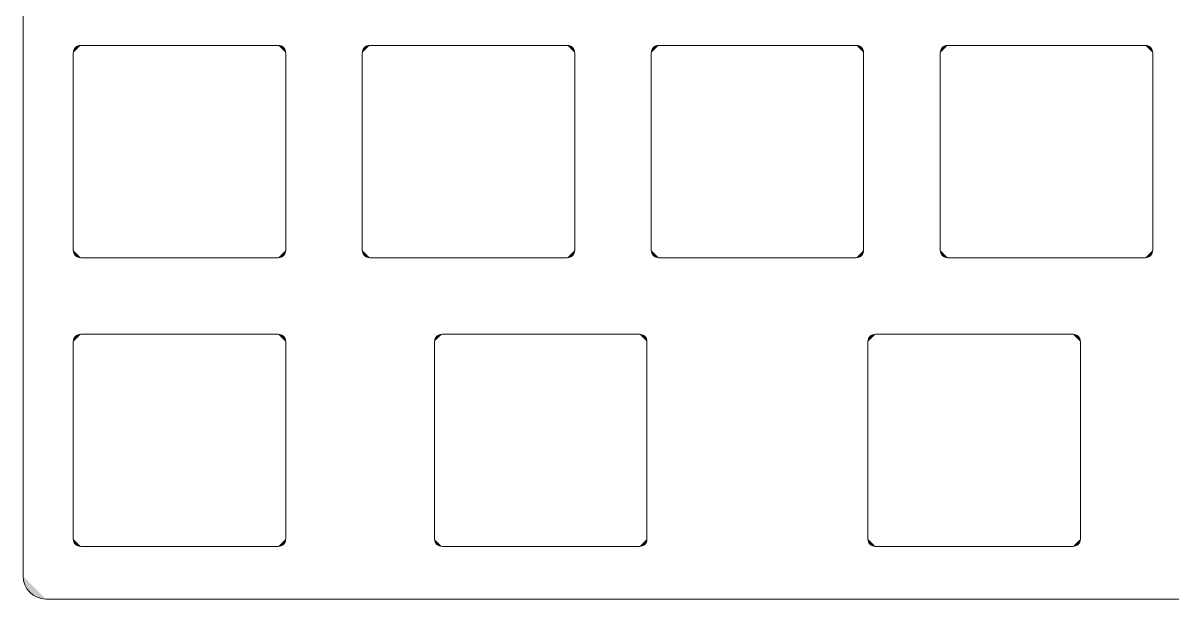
# Model space of a CAD drawing. Extents: x 173 to 988, y 261 to 644.
# Drawn here: x 173.2 to 388.1, y 261.3 to 368.9 of the extents above; entities that cross this region are included whole.
import ezdxf

# ---------------------------------------------------------------- set-up
doc = ezdxf.new("R2010")
doc.units = 0
doc.header["$MEASUREMENT"] = 0
doc.layers.add('Layer 1', color=7, linetype='Continuous', lineweight=0)

# ---------------------------------------------------------------- blocks, each defined once
blk = doc.blocks.new('Block_1')
at = {"layer": 'Layer 1', "true_color": 0x2f2d31, "transparency": 33554687}
h = blk.add_hatch(color=250, dxfattribs=at)
h.dxf.hatch_style = 2
edge = h.paths.add_edge_path()
edge.add_spline(control_points=[(238.06, 364.76), (238.06, 364.76), (274.91, 364.76), (274.91, 364.76)], knot_values=[0, 0, 0, 0, 1, 1, 1, 1], degree=3, periodic=0)
edge.add_line((274.91, 364.76), (238.06, 364.76))
h = blk.add_hatch(color=250, dxfattribs=at)
h.dxf.hatch_style = 2
edge = h.paths.add_edge_path()
edge.add_spline(control_points=[(290.64, 363.34), (290.64, 364.19), (291.21, 364.76), (292.06, 364.76)], knot_values=[0, 0, 0, 0, 1, 1, 1, 1], degree=3, periodic=0)
edge.add_line((292.06, 364.76), (290.64, 363.34))
h = blk.add_hatch(color=250, dxfattribs=at)
h.dxf.hatch_style = 2
edge = h.paths.add_edge_path()
edge.add_spline(control_points=[(344.63, 363.34), (344.63, 364.19), (345.2, 364.76), (346.05, 364.76)], knot_values=[0, 0, 0, 0, 1, 1, 1, 1], degree=3, periodic=0)
edge.add_line((346.05, 364.76), (344.63, 363.34))
h = blk.add_hatch(color=250, dxfattribs=at)
h.dxf.hatch_style = 2
edge = h.paths.add_edge_path()
edge.add_spline(control_points=[(328.91, 325.07), (328.91, 325.07), (292.06, 325.07), (292.06, 325.07)], knot_values=[0, 0, 0, 0, 1, 1, 1, 1], degree=3, periodic=0)
edge.add_line((292.06, 325.07), (328.91, 325.07))
h = blk.add_hatch(color=250, dxfattribs=at)
h.dxf.hatch_style = 2
edge = h.paths.add_edge_path()
edge.add_spline(control_points=[(382.9, 325.07), (382.9, 325.07), (346.05, 325.07), (346.05, 325.07)], knot_values=[0, 0, 0, 0, 1, 1, 1, 1], degree=3, periodic=0)
edge.add_line((346.05, 325.07), (382.9, 325.07))
h = blk.add_hatch(color=250, dxfattribs=at)
h.dxf.hatch_style = 2
edge = h.paths.add_edge_path()
edge.add_spline(control_points=[(384.32, 326.49), (384.32, 325.64), (383.75, 325.07), (382.9, 325.07)], knot_values=[0, 0, 0, 0, 1, 1, 1, 1], degree=3, periodic=0)
edge.add_line((382.9, 325.07), (384.32, 326.49))
h = blk.add_hatch(color=250, dxfattribs=at)
h.dxf.hatch_style = 2
edge = h.paths.add_edge_path()
edge.add_spline(control_points=[(332.55, 310.76), (332.55, 310.76), (369.4, 310.76), (369.4, 310.76)], knot_values=[0, 0, 0, 0, 1, 1, 1, 1], degree=3, periodic=0)
edge.add_line((369.4, 310.76), (332.55, 310.76))
h = blk.add_hatch(color=250, dxfattribs=at)
h.dxf.hatch_style = 2
edge = h.paths.add_edge_path()
edge.add_spline(control_points=[(331.13, 272.49), (331.13, 272.49), (331.13, 309.35), (331.13, 309.35)], knot_values=[0, 0, 0, 0, 1, 1, 1, 1], degree=3, periodic=0)
edge.add_line((331.13, 309.35), (331.13, 272.49))
h = blk.add_hatch(color=250, dxfattribs=at)
h.dxf.hatch_style = 2
edge = h.paths.add_edge_path()
edge.add_spline(control_points=[(220.92, 271.08), (220.92, 271.08), (184.07, 271.08), (184.07, 271.08)], knot_values=[0, 0, 0, 0, 1, 1, 1, 1], degree=3, periodic=0)
edge.add_line((184.07, 271.08), (220.92, 271.08))
at = {"layer": 'Layer 1', "color": 250, "lineweight": 5, "true_color": 0x2f2d31}
for points in [[(238.06, 364.76), (238.06, 364.76), (274.91, 364.76), (274.91, 364.76)], [(290.64, 363.34), (290.64, 364.19), (291.21, 364.76), (292.06, 364.76)], [(344.63, 363.34), (344.63, 364.19), (345.2, 364.76), (346.05, 364.76)], [(328.91, 325.07), (328.91, 325.07), (292.06, 325.07), (292.06, 325.07)], [(382.9, 325.07), (382.9, 325.07), (346.05, 325.07), (346.05, 325.07)], [(384.32, 326.49), (384.32, 325.64), (383.75, 325.07), (382.9, 325.07)], [(332.55, 310.76), (332.55, 310.76), (369.4, 310.76), (369.4, 310.76)], [(331.13, 272.49), (331.13, 272.49), (331.13, 309.35), (331.13, 309.35)], [(220.92, 271.08), (220.92, 271.08), (184.07, 271.08), (184.07, 271.08)]]:
    blk.add_open_spline(points, degree=3, dxfattribs=at)
blk = doc.blocks.new('Block_2')
at = {"layer": 'Layer 1', "true_color": 0x2f2d31, "transparency": 33554687}
h = blk.add_hatch(color=250, dxfattribs=at)
h.dxf.hatch_style = 2
edge = h.paths.add_edge_path()
edge.add_spline(control_points=[(236.65, 363.34), (236.65, 364.19), (237.21, 364.76), (238.06, 364.76)], knot_values=[0, 0, 0, 0, 1, 1, 1, 1], degree=3, periodic=0)
edge.add_line((238.06, 364.76), (236.65, 363.34))
h = blk.add_hatch(color=250, dxfattribs=at)
h.dxf.hatch_style = 2
edge = h.paths.add_edge_path()
edge.add_spline(control_points=[(274.91, 364.76), (275.76, 364.76), (276.33, 364.19), (276.33, 363.34)], knot_values=[0, 0, 0, 0, 1, 1, 1, 1], degree=3, periodic=0)
edge.add_line((276.33, 363.34), (274.91, 364.76))
h = blk.add_hatch(color=250, dxfattribs=at)
h.dxf.hatch_style = 2
edge = h.paths.add_edge_path()
edge.add_spline(control_points=[(328.91, 364.76), (329.76, 364.76), (330.32, 364.19), (330.32, 363.34)], knot_values=[0, 0, 0, 0, 1, 1, 1, 1], degree=3, periodic=0)
edge.add_line((330.32, 363.34), (328.91, 364.76))
h = blk.add_hatch(color=250, dxfattribs=at)
h.dxf.hatch_style = 2
edge = h.paths.add_edge_path()
edge.add_spline(control_points=[(330.32, 363.34), (330.32, 363.34), (330.32, 326.49), (330.32, 326.49)], knot_values=[0, 0, 0, 0, 1, 1, 1, 1], degree=3, periodic=0)
edge.add_line((330.32, 326.49), (330.32, 363.34))
h = blk.add_hatch(color=250, dxfattribs=at)
h.dxf.hatch_style = 2
edge = h.paths.add_edge_path()
edge.add_spline(control_points=[(344.63, 326.49), (344.63, 326.49), (344.63, 363.34), (344.63, 363.34)], knot_values=[0, 0, 0, 0, 1, 1, 1, 1], degree=3, periodic=0)
edge.add_line((344.63, 363.34), (344.63, 326.49))
h = blk.add_hatch(color=250, dxfattribs=at)
h.dxf.hatch_style = 2
edge = h.paths.add_edge_path()
edge.add_spline(control_points=[(184.07, 325.07), (183.22, 325.07), (182.65, 325.64), (182.65, 326.49)], knot_values=[0, 0, 0, 0, 1, 1, 1, 1], degree=3, periodic=0)
edge.add_line((182.65, 326.49), (184.07, 325.07))
h = blk.add_hatch(color=250, dxfattribs=at)
h.dxf.hatch_style = 2
edge = h.paths.add_edge_path()
edge.add_spline(control_points=[(274.91, 325.07), (274.91, 325.07), (238.06, 325.07), (238.06, 325.07)], knot_values=[0, 0, 0, 0, 1, 1, 1, 1], degree=3, periodic=0)
edge.add_line((238.06, 325.07), (274.91, 325.07))
h = blk.add_hatch(color=250, dxfattribs=at)
h.dxf.hatch_style = 2
edge = h.paths.add_edge_path()
edge.add_spline(control_points=[(276.33, 326.49), (276.33, 325.64), (275.76, 325.07), (274.91, 325.07)], knot_values=[0, 0, 0, 0, 1, 1, 1, 1], degree=3, periodic=0)
edge.add_line((274.91, 325.07), (276.33, 326.49))
h = blk.add_hatch(color=250, dxfattribs=at)
h.dxf.hatch_style = 2
edge = h.paths.add_edge_path()
edge.add_spline(control_points=[(220.92, 310.76), (221.77, 310.76), (222.34, 310.2), (222.34, 309.35)], knot_values=[0, 0, 0, 0, 1, 1, 1, 1], degree=3, periodic=0)
edge.add_line((222.34, 309.35), (220.92, 310.76))
h = blk.add_hatch(color=250, dxfattribs=at)
h.dxf.hatch_style = 2
edge = h.paths.add_edge_path()
edge.add_spline(control_points=[(250.14, 309.35), (250.14, 310.2), (250.71, 310.76), (251.56, 310.76)], knot_values=[0, 0, 0, 0, 1, 1, 1, 1], degree=3, periodic=0)
edge.add_line((251.56, 310.76), (250.14, 309.35))
h = blk.add_hatch(color=250, dxfattribs=at)
h.dxf.hatch_style = 2
edge = h.paths.add_edge_path()
edge.add_spline(control_points=[(251.56, 310.76), (251.56, 310.76), (288.41, 310.76), (288.41, 310.76)], knot_values=[0, 0, 0, 0, 1, 1, 1, 1], degree=3, periodic=0)
edge.add_line((288.41, 310.76), (251.56, 310.76))
at = {"layer": 'Layer 1', "color": 250, "lineweight": 5, "true_color": 0x2f2d31}
for points in [[(236.65, 363.34), (236.65, 364.19), (237.21, 364.76), (238.06, 364.76)], [(274.91, 364.76), (275.76, 364.76), (276.33, 364.19), (276.33, 363.34)], [(328.91, 364.76), (329.76, 364.76), (330.32, 364.19), (330.32, 363.34)], [(330.32, 363.34), (330.32, 363.34), (330.32, 326.49), (330.32, 326.49)], [(344.63, 326.49), (344.63, 326.49), (344.63, 363.34), (344.63, 363.34)], [(184.07, 325.07), (183.22, 325.07), (182.65, 325.64), (182.65, 326.49)], [(274.91, 325.07), (274.91, 325.07), (238.06, 325.07), (238.06, 325.07)], [(276.33, 326.49), (276.33, 325.64), (275.76, 325.07), (274.91, 325.07)], [(220.92, 310.76), (221.77, 310.76), (222.34, 310.2), (222.34, 309.35)], [(250.14, 309.35), (250.14, 310.2), (250.71, 310.76), (251.56, 310.76)], [(251.56, 310.76), (251.56, 310.76), (288.41, 310.76), (288.41, 310.76)]]:
    blk.add_open_spline(points, degree=3, dxfattribs=at)
blk = doc.blocks.new('Block_3')
at = {"layer": 'Layer 1', "true_color": 0x2f2d31, "transparency": 33554687}
h = blk.add_hatch(color=250, dxfattribs=at)
h.dxf.hatch_style = 2
edge = h.paths.add_edge_path()
edge.add_spline(control_points=[(182.65, 363.34), (182.65, 364.19), (183.22, 364.76), (184.07, 364.76)], knot_values=[0, 0, 0, 0, 1, 1, 1, 1], degree=3, periodic=0)
edge.add_line((184.07, 364.76), (182.65, 363.34))
h = blk.add_hatch(color=250, dxfattribs=at)
h.dxf.hatch_style = 2
edge = h.paths.add_edge_path()
edge.add_spline(control_points=[(346.05, 325.07), (345.2, 325.07), (344.63, 325.64), (344.63, 326.49)], knot_values=[0, 0, 0, 0, 1, 1, 1, 1], degree=3, periodic=0)
edge.add_line((344.63, 326.49), (346.05, 325.07))
h = blk.add_hatch(color=250, dxfattribs=at)
h.dxf.hatch_style = 2
edge = h.paths.add_edge_path()
edge.add_spline(control_points=[(289.83, 309.35), (289.83, 309.35), (289.83, 272.49), (289.83, 272.49)], knot_values=[0, 0, 0, 0, 1, 1, 1, 1], degree=3, periodic=0)
edge.add_line((289.83, 272.49), (289.83, 309.35))
at = {"layer": 'Layer 1', "color": 250, "lineweight": 5, "true_color": 0x2f2d31}
for points in [[(182.65, 363.34), (182.65, 364.19), (183.22, 364.76), (184.07, 364.76)], [(346.05, 325.07), (345.2, 325.07), (344.63, 325.64), (344.63, 326.49)], [(289.83, 309.35), (289.83, 309.35), (289.83, 272.49), (289.83, 272.49)]]:
    blk.add_open_spline(points, degree=3, dxfattribs=at)
blk = doc.blocks.new('Block_5')
at = {"layer": 'Layer 1', "true_color": 0x2f2d31, "transparency": 33554687}
h = blk.add_hatch(color=250, dxfattribs=at)
h.dxf.hatch_style = 2
edge = h.paths.add_edge_path()
edge.add_spline(control_points=[(184.07, 364.76), (184.07, 364.76), (220.92, 364.76), (220.92, 364.76)], knot_values=[0, 0, 0, 0, 1, 1, 1, 1], degree=3, periodic=0)
edge.add_line((220.92, 364.76), (184.07, 364.76))
h = blk.add_hatch(color=250, dxfattribs=at)
h.dxf.hatch_style = 2
edge = h.paths.add_edge_path()
edge.add_spline(control_points=[(220.92, 364.76), (221.77, 364.76), (222.34, 364.19), (222.34, 363.34)], knot_values=[0, 0, 0, 0, 1, 1, 1, 1], degree=3, periodic=0)
edge.add_line((222.34, 363.34), (220.92, 364.76))
h = blk.add_hatch(color=250, dxfattribs=at)
h.dxf.hatch_style = 2
edge = h.paths.add_edge_path()
edge.add_spline(control_points=[(382.9, 364.76), (383.75, 364.76), (384.32, 364.19), (384.32, 363.34)], knot_values=[0, 0, 0, 0, 1, 1, 1, 1], degree=3, periodic=0)
edge.add_line((384.32, 363.34), (382.9, 364.76))
h = blk.add_hatch(color=250, dxfattribs=at)
h.dxf.hatch_style = 2
edge = h.paths.add_edge_path()
edge.add_spline(control_points=[(222.34, 326.49), (222.34, 325.64), (221.77, 325.07), (220.92, 325.07)], knot_values=[0, 0, 0, 0, 1, 1, 1, 1], degree=3, periodic=0)
edge.add_line((220.92, 325.07), (222.34, 326.49))
h = blk.add_hatch(color=250, dxfattribs=at)
h.dxf.hatch_style = 2
edge = h.paths.add_edge_path()
edge.add_spline(control_points=[(292.06, 325.07), (291.21, 325.07), (290.64, 325.64), (290.64, 326.49)], knot_values=[0, 0, 0, 0, 1, 1, 1, 1], degree=3, periodic=0)
edge.add_line((290.64, 326.49), (292.06, 325.07))
h = blk.add_hatch(color=250, dxfattribs=at)
h.dxf.hatch_style = 2
edge = h.paths.add_edge_path()
edge.add_spline(control_points=[(184.07, 310.76), (184.07, 310.76), (220.92, 310.76), (220.92, 310.76)], knot_values=[0, 0, 0, 0, 1, 1, 1, 1], degree=3, periodic=0)
edge.add_line((220.92, 310.76), (184.07, 310.76))
h = blk.add_hatch(color=250, dxfattribs=at)
h.dxf.hatch_style = 2
edge = h.paths.add_edge_path()
edge.add_spline(control_points=[(288.41, 310.76), (289.26, 310.76), (289.83, 310.2), (289.83, 309.35)], knot_values=[0, 0, 0, 0, 1, 1, 1, 1], degree=3, periodic=0)
edge.add_line((289.83, 309.35), (288.41, 310.76))
h = blk.add_hatch(color=250, dxfattribs=at)
h.dxf.hatch_style = 2
edge = h.paths.add_edge_path()
edge.add_spline(control_points=[(222.34, 309.35), (222.34, 309.35), (222.34, 272.49), (222.34, 272.49)], knot_values=[0, 0, 0, 0, 1, 1, 1, 1], degree=3, periodic=0)
edge.add_line((222.34, 272.49), (222.34, 309.35))
h = blk.add_hatch(color=250, dxfattribs=at)
h.dxf.hatch_style = 2
edge = h.paths.add_edge_path()
edge.add_spline(control_points=[(250.14, 272.49), (250.14, 272.49), (250.14, 309.35), (250.14, 309.35)], knot_values=[0, 0, 0, 0, 1, 1, 1, 1], degree=3, periodic=0)
edge.add_line((250.14, 309.35), (250.14, 272.49))
h = blk.add_hatch(color=250, dxfattribs=at)
h.dxf.hatch_style = 2
edge = h.paths.add_edge_path()
edge.add_spline(control_points=[(222.34, 272.49), (222.34, 271.64), (221.77, 271.08), (220.92, 271.08)], knot_values=[0, 0, 0, 0, 1, 1, 1, 1], degree=3, periodic=0)
edge.add_line((220.92, 271.08), (222.34, 272.49))
h = blk.add_hatch(color=250, dxfattribs=at)
h.dxf.hatch_style = 2
edge = h.paths.add_edge_path()
edge.add_spline(control_points=[(288.41, 271.08), (288.41, 271.08), (251.56, 271.08), (251.56, 271.08)], knot_values=[0, 0, 0, 0, 1, 1, 1, 1], degree=3, periodic=0)
edge.add_line((251.56, 271.08), (288.41, 271.08))
h = blk.add_hatch(color=250, dxfattribs=at)
h.dxf.hatch_style = 2
edge = h.paths.add_edge_path()
edge.add_spline(control_points=[(369.4, 271.08), (369.4, 271.08), (332.55, 271.08), (332.55, 271.08)], knot_values=[0, 0, 0, 0, 1, 1, 1, 1], degree=3, periodic=0)
edge.add_line((332.55, 271.08), (369.4, 271.08))
h = blk.add_hatch(color=250, dxfattribs=at)
h.dxf.hatch_style = 2
edge = h.paths.add_edge_path()
edge.add_spline(control_points=[(370.82, 272.49), (370.82, 271.64), (370.25, 271.08), (369.4, 271.08)], knot_values=[0, 0, 0, 0, 1, 1, 1, 1], degree=3, periodic=0)
edge.add_line((369.4, 271.08), (370.82, 272.49))
at = {"layer": 'Layer 1', "color": 250, "lineweight": 5, "true_color": 0x2f2d31}
for points in [[(184.07, 364.76), (184.07, 364.76), (220.92, 364.76), (220.92, 364.76)], [(220.92, 364.76), (221.77, 364.76), (222.34, 364.19), (222.34, 363.34)], [(382.9, 364.76), (383.75, 364.76), (384.32, 364.19), (384.32, 363.34)], [(222.34, 326.49), (222.34, 325.64), (221.77, 325.07), (220.92, 325.07)], [(292.06, 325.07), (291.21, 325.07), (290.64, 325.64), (290.64, 326.49)], [(184.07, 310.76), (184.07, 310.76), (220.92, 310.76), (220.92, 310.76)], [(288.41, 310.76), (289.26, 310.76), (289.83, 310.2), (289.83, 309.35)], [(222.34, 309.35), (222.34, 309.35), (222.34, 272.49), (222.34, 272.49)], [(250.14, 272.49), (250.14, 272.49), (250.14, 309.35), (250.14, 309.35)], [(222.34, 272.49), (222.34, 271.64), (221.77, 271.08), (220.92, 271.08)], [(288.41, 271.08), (288.41, 271.08), (251.56, 271.08), (251.56, 271.08)], [(369.4, 271.08), (369.4, 271.08), (332.55, 271.08), (332.55, 271.08)], [(370.82, 272.49), (370.82, 271.64), (370.25, 271.08), (369.4, 271.08)]]:
    blk.add_open_spline(points, degree=3, dxfattribs=at)
blk = doc.blocks.new('Block_6')
at = {"layer": 'Layer 1', "true_color": 0x2f2d31, "transparency": 33554687}
h = blk.add_hatch(color=250, dxfattribs=at)
h.dxf.hatch_style = 2
edge = h.paths.add_edge_path()
edge.add_spline(control_points=[(276.33, 363.34), (276.33, 363.34), (276.33, 326.49), (276.33, 326.49)], knot_values=[0, 0, 0, 0, 1, 1, 1, 1], degree=3, periodic=0)
edge.add_line((276.33, 326.49), (276.33, 363.34))
h = blk.add_hatch(color=250, dxfattribs=at)
h.dxf.hatch_style = 2
edge = h.paths.add_edge_path()
edge.add_spline(control_points=[(220.92, 325.07), (220.92, 325.07), (184.07, 325.07), (184.07, 325.07)], knot_values=[0, 0, 0, 0, 1, 1, 1, 1], degree=3, periodic=0)
edge.add_line((184.07, 325.07), (220.92, 325.07))
h = blk.add_hatch(color=250, dxfattribs=at)
h.dxf.hatch_style = 2
edge = h.paths.add_edge_path()
edge.add_spline(control_points=[(369.4, 310.76), (370.25, 310.76), (370.82, 310.2), (370.82, 309.35)], knot_values=[0, 0, 0, 0, 1, 1, 1, 1], degree=3, periodic=0)
edge.add_line((370.82, 309.35), (369.4, 310.76))
h = blk.add_hatch(color=250, dxfattribs=at)
h.dxf.hatch_style = 2
edge = h.paths.add_edge_path()
edge.add_spline(control_points=[(370.82, 309.35), (370.82, 309.35), (370.82, 272.49), (370.82, 272.49)], knot_values=[0, 0, 0, 0, 1, 1, 1, 1], degree=3, periodic=0)
edge.add_line((370.82, 272.49), (370.82, 309.35))
h = blk.add_hatch(color=250, dxfattribs=at)
h.dxf.hatch_style = 2
edge = h.paths.add_edge_path()
edge.add_spline(control_points=[(184.07, 271.08), (183.22, 271.08), (182.65, 271.64), (182.65, 272.49)], knot_values=[0, 0, 0, 0, 1, 1, 1, 1], degree=3, periodic=0)
edge.add_line((182.65, 272.49), (184.07, 271.08))
at = {"layer": 'Layer 1', "color": 250, "lineweight": 5, "true_color": 0x2f2d31}
for points in [[(276.33, 363.34), (276.33, 363.34), (276.33, 326.49), (276.33, 326.49)], [(220.92, 325.07), (220.92, 325.07), (184.07, 325.07), (184.07, 325.07)], [(369.4, 310.76), (370.25, 310.76), (370.82, 310.2), (370.82, 309.35)], [(370.82, 309.35), (370.82, 309.35), (370.82, 272.49), (370.82, 272.49)], [(184.07, 271.08), (183.22, 271.08), (182.65, 271.64), (182.65, 272.49)]]:
    blk.add_open_spline(points, degree=3, dxfattribs=at)
blk = doc.blocks.new('Block_7')
at = {"layer": 'Layer 1', "true_color": 0x2f2d31, "transparency": 33554687}
h = blk.add_hatch(color=250, dxfattribs=at)
h.dxf.hatch_style = 2
edge = h.paths.add_edge_path()
edge.add_spline(control_points=[(182.65, 326.49), (182.65, 326.49), (182.65, 363.34), (182.65, 363.34)], knot_values=[0, 0, 0, 0, 1, 1, 1, 1], degree=3, periodic=0)
edge.add_line((182.65, 363.34), (182.65, 326.49))
h = blk.add_hatch(color=250, dxfattribs=at)
h.dxf.hatch_style = 2
edge = h.paths.add_edge_path()
edge.add_spline(control_points=[(222.34, 363.34), (222.34, 363.34), (222.34, 326.49), (222.34, 326.49)], knot_values=[0, 0, 0, 0, 1, 1, 1, 1], degree=3, periodic=0)
edge.add_line((222.34, 326.49), (222.34, 363.34))
at = {"layer": 'Layer 1', "color": 250, "lineweight": 5, "true_color": 0x2f2d31}
for points in [[(182.65, 326.49), (182.65, 326.49), (182.65, 363.34), (182.65, 363.34)], [(222.34, 363.34), (222.34, 363.34), (222.34, 326.49), (222.34, 326.49)]]:
    blk.add_open_spline(points, degree=3, dxfattribs=at)
blk = doc.blocks.new('Block_10')
at = {"layer": 'Layer 1', "true_color": 0x2f2d31, "transparency": 33554687}
h = blk.add_hatch(color=250, dxfattribs=at)
h.dxf.hatch_style = 2
edge = h.paths.add_edge_path()
edge.add_spline(control_points=[(236.65, 326.49), (236.65, 326.49), (236.65, 363.34), (236.65, 363.34)], knot_values=[0, 0, 0, 0, 1, 1, 1, 1], degree=3, periodic=0)
edge.add_line((236.65, 363.34), (236.65, 326.49))
h = blk.add_hatch(color=250, dxfattribs=at)
h.dxf.hatch_style = 2
edge = h.paths.add_edge_path()
edge.add_spline(control_points=[(290.64, 326.49), (290.64, 326.49), (290.64, 363.34), (290.64, 363.34)], knot_values=[0, 0, 0, 0, 1, 1, 1, 1], degree=3, periodic=0)
edge.add_line((290.64, 363.34), (290.64, 326.49))
h = blk.add_hatch(color=250, dxfattribs=at)
h.dxf.hatch_style = 2
edge = h.paths.add_edge_path()
edge.add_spline(control_points=[(292.06, 364.76), (292.06, 364.76), (328.91, 364.76), (328.91, 364.76)], knot_values=[0, 0, 0, 0, 1, 1, 1, 1], degree=3, periodic=0)
edge.add_line((328.91, 364.76), (292.06, 364.76))
h = blk.add_hatch(color=250, dxfattribs=at)
h.dxf.hatch_style = 2
edge = h.paths.add_edge_path()
edge.add_spline(control_points=[(346.05, 364.76), (346.05, 364.76), (382.9, 364.76), (382.9, 364.76)], knot_values=[0, 0, 0, 0, 1, 1, 1, 1], degree=3, periodic=0)
edge.add_line((382.9, 364.76), (346.05, 364.76))
h = blk.add_hatch(color=250, dxfattribs=at)
h.dxf.hatch_style = 2
edge = h.paths.add_edge_path()
edge.add_spline(control_points=[(384.32, 363.34), (384.32, 363.34), (384.32, 326.49), (384.32, 326.49)], knot_values=[0, 0, 0, 0, 1, 1, 1, 1], degree=3, periodic=0)
edge.add_line((384.32, 326.49), (384.32, 363.34))
h = blk.add_hatch(color=250, dxfattribs=at)
h.dxf.hatch_style = 2
edge = h.paths.add_edge_path()
edge.add_spline(control_points=[(238.06, 325.07), (237.21, 325.07), (236.65, 325.64), (236.65, 326.49)], knot_values=[0, 0, 0, 0, 1, 1, 1, 1], degree=3, periodic=0)
edge.add_line((236.65, 326.49), (238.06, 325.07))
h = blk.add_hatch(color=250, dxfattribs=at)
h.dxf.hatch_style = 2
edge = h.paths.add_edge_path()
edge.add_spline(control_points=[(330.32, 326.49), (330.32, 325.64), (329.76, 325.07), (328.91, 325.07)], knot_values=[0, 0, 0, 0, 1, 1, 1, 1], degree=3, periodic=0)
edge.add_line((328.91, 325.07), (330.32, 326.49))
h = blk.add_hatch(color=250, dxfattribs=at)
h.dxf.hatch_style = 2
edge = h.paths.add_edge_path()
edge.add_spline(control_points=[(182.65, 309.35), (182.65, 310.2), (183.22, 310.76), (184.07, 310.76)], knot_values=[0, 0, 0, 0, 1, 1, 1, 1], degree=3, periodic=0)
edge.add_line((184.07, 310.76), (182.65, 309.35))
h = blk.add_hatch(color=250, dxfattribs=at)
h.dxf.hatch_style = 2
edge = h.paths.add_edge_path()
edge.add_spline(control_points=[(331.13, 309.35), (331.13, 310.2), (331.7, 310.76), (332.55, 310.76)], knot_values=[0, 0, 0, 0, 1, 1, 1, 1], degree=3, periodic=0)
edge.add_line((332.55, 310.76), (331.13, 309.35))
h = blk.add_hatch(color=250, dxfattribs=at)
h.dxf.hatch_style = 2
edge = h.paths.add_edge_path()
edge.add_spline(control_points=[(182.65, 272.49), (182.65, 272.49), (182.65, 309.35), (182.65, 309.35)], knot_values=[0, 0, 0, 0, 1, 1, 1, 1], degree=3, periodic=0)
edge.add_line((182.65, 309.35), (182.65, 272.49))
h = blk.add_hatch(color=250, dxfattribs=at)
h.dxf.hatch_style = 2
edge = h.paths.add_edge_path()
edge.add_spline(control_points=[(251.56, 271.08), (250.71, 271.08), (250.14, 271.64), (250.14, 272.49)], knot_values=[0, 0, 0, 0, 1, 1, 1, 1], degree=3, periodic=0)
edge.add_line((250.14, 272.49), (251.56, 271.08))
h = blk.add_hatch(color=250, dxfattribs=at)
h.dxf.hatch_style = 2
edge = h.paths.add_edge_path()
edge.add_spline(control_points=[(289.83, 272.49), (289.83, 271.64), (289.26, 271.08), (288.41, 271.08)], knot_values=[0, 0, 0, 0, 1, 1, 1, 1], degree=3, periodic=0)
edge.add_line((288.41, 271.08), (289.83, 272.49))
h = blk.add_hatch(color=250, dxfattribs=at)
h.dxf.hatch_style = 2
edge = h.paths.add_edge_path()
edge.add_spline(control_points=[(332.55, 271.08), (331.7, 271.08), (331.13, 271.64), (331.13, 272.49)], knot_values=[0, 0, 0, 0, 1, 1, 1, 1], degree=3, periodic=0)
edge.add_line((331.13, 272.49), (332.55, 271.08))
at = {"layer": 'Layer 1', "color": 250, "lineweight": 5, "true_color": 0x2f2d31}
for points in [[(236.65, 326.49), (236.65, 326.49), (236.65, 363.34), (236.65, 363.34)], [(290.64, 326.49), (290.64, 326.49), (290.64, 363.34), (290.64, 363.34)], [(292.06, 364.76), (292.06, 364.76), (328.91, 364.76), (328.91, 364.76)], [(346.05, 364.76), (346.05, 364.76), (382.9, 364.76), (382.9, 364.76)], [(384.32, 363.34), (384.32, 363.34), (384.32, 326.49), (384.32, 326.49)], [(238.06, 325.07), (237.21, 325.07), (236.65, 325.64), (236.65, 326.49)], [(330.32, 326.49), (330.32, 325.64), (329.76, 325.07), (328.91, 325.07)], [(182.65, 309.35), (182.65, 310.2), (183.22, 310.76), (184.07, 310.76)], [(331.13, 309.35), (331.13, 310.2), (331.7, 310.76), (332.55, 310.76)], [(182.65, 272.49), (182.65, 272.49), (182.65, 309.35), (182.65, 309.35)], [(251.56, 271.08), (250.71, 271.08), (250.14, 271.64), (250.14, 272.49)], [(289.83, 272.49), (289.83, 271.64), (289.26, 271.08), (288.41, 271.08)], [(332.55, 271.08), (331.7, 271.08), (331.13, 271.64), (331.13, 272.49)]]:
    blk.add_open_spline(points, degree=3, dxfattribs=at)

msp = doc.modelspace()

# ---------------------------------------------------------------- hatches: boundary and pattern name
at = {"layer": 'Layer 1', "true_color": 0x2f2d31, "transparency": 33554687}
h = msp.add_hatch(color=250, dxfattribs=at)
h.dxf.hatch_style = 2
edge = h.paths.add_edge_path()
edge.add_spline(control_points=[(173.25, 639.4), (173.25, 639.4), (173.25, 265.51), (173.25, 265.51)], knot_values=[0, 0, 0, 0, 1, 1, 1, 1], degree=3, periodic=0)
edge.add_line((173.25, 265.51), (173.25, 639.4))
h = msp.add_hatch(color=250, dxfattribs=at)
h.dxf.hatch_style = 2
edge = h.paths.add_edge_path()
edge.add_spline(control_points=[(173.25, 265.51), (173.25, 263.24), (175.23, 261.25), (177.5, 261.25)], knot_values=[0, 0, 0, 0, 1, 1, 1, 1], degree=3, periodic=0)
edge.add_line((177.5, 261.25), (173.25, 265.51))
h = msp.add_hatch(color=250, dxfattribs=at)
h.dxf.hatch_style = 2
edge = h.paths.add_edge_path()
edge.add_spline(control_points=[(177.5, 261.25), (177.5, 261.25), (983.39, 261.25), (983.39, 261.25)], knot_values=[0, 0, 0, 0, 1, 1, 1, 1], degree=3, periodic=0)
edge.add_line((983.39, 261.25), (177.5, 261.25))

# ---------------------------------------------------------------- linework, layer by layer
at = {"layer": 'Layer 1', "color": 250, "lineweight": 20, "true_color": 0x2f2d31}
for points in [[(173.25, 639.4), (173.25, 639.4), (173.25, 265.51), (173.25, 265.51)], [(173.25, 265.51), (173.25, 263.24), (175.23, 261.25), (177.5, 261.25)], [(177.5, 261.25), (177.5, 261.25), (983.39, 261.25), (983.39, 261.25)]]:
    msp.add_open_spline(points, degree=3, dxfattribs=at)

# ---------------------------------------------------------------- block references
at = {"layer": 'Layer 1'}
for name in ['Block_1', 'Block_2', 'Block_3', 'Block_5', 'Block_6', 'Block_7', 'Block_10']:
    msp.add_blockref(name, (0, 0), dxfattribs=at)

doc.saveas('drawing.dxf')
